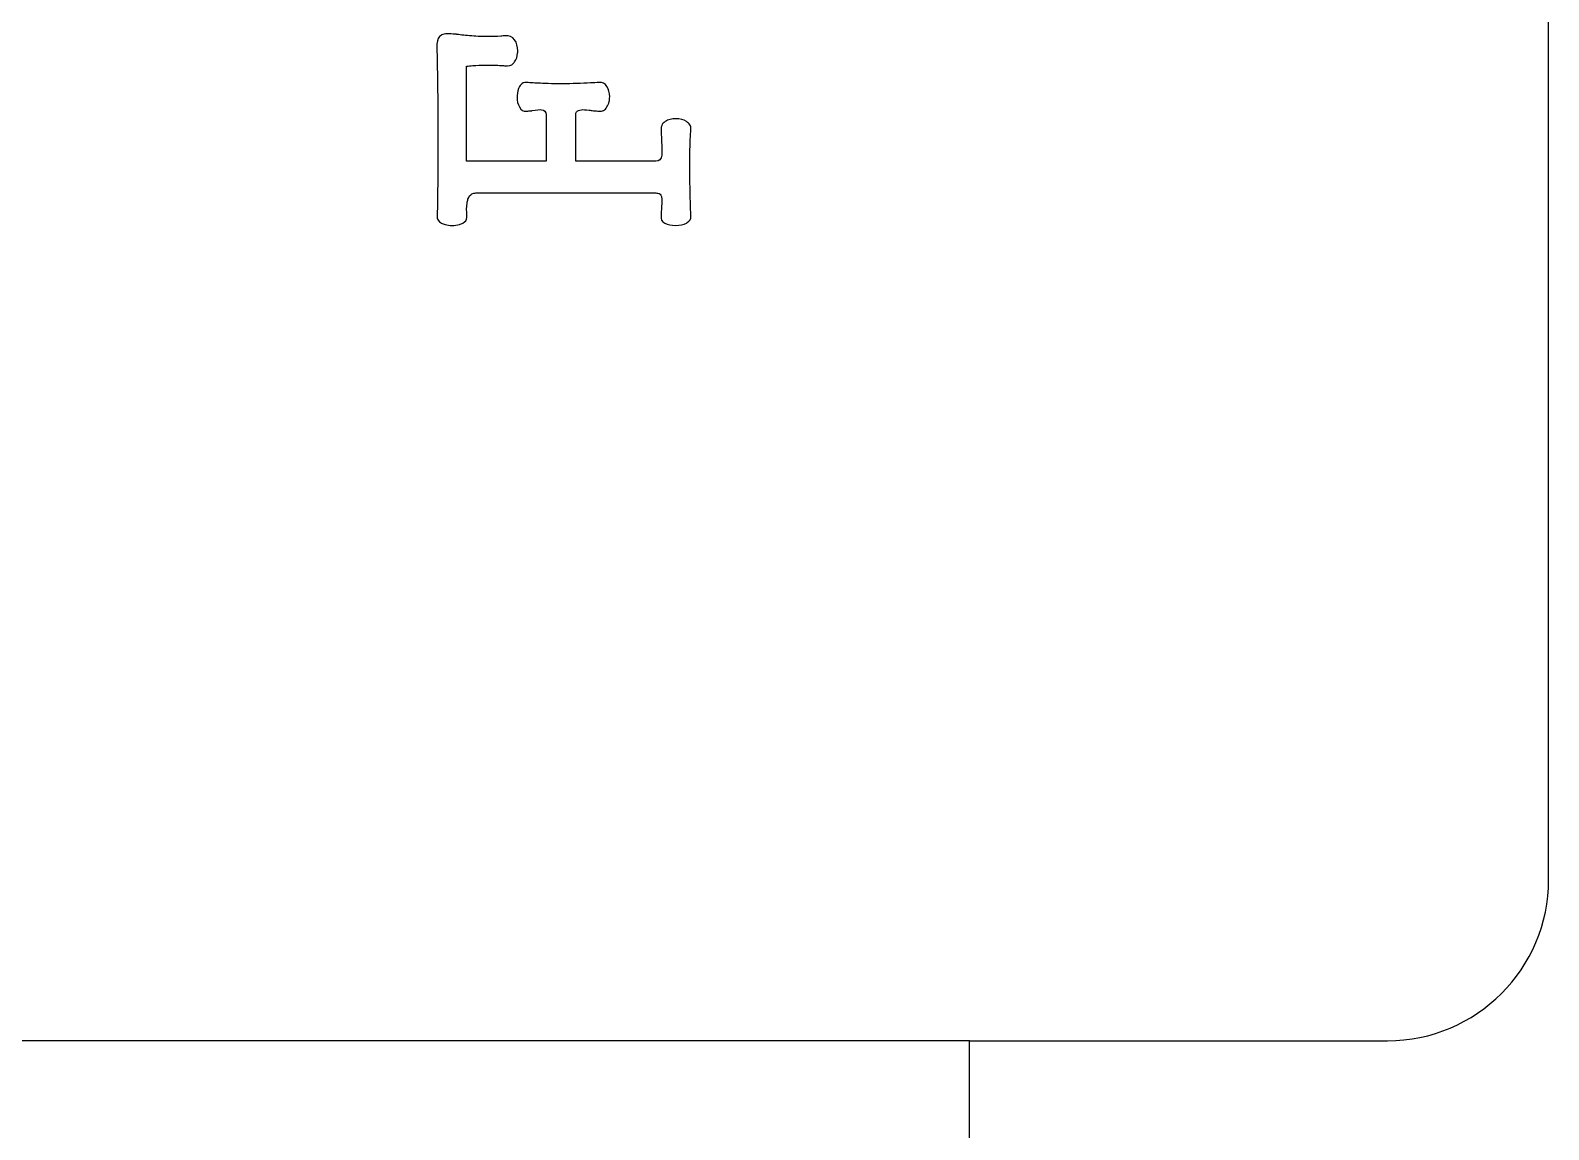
# Model space of a CAD drawing. Header units: millimetres. Extents: x 4 to 406, y 717 to 1158.
# Drawn here: x 330.4 to 405.8, y 933.3 to 987.9 of the extents above; entities that cross this region are included whole.
import ezdxf

# ---------------------------------------------------------------- set-up
doc = ezdxf.new("R2010")
doc.units = ezdxf.units.MM
doc.header["$MEASUREMENT"] = 0
for name, color, linetype, true_color in [('Taglio$2', 5, 'Continuous', 0x0000ff), ('Taglio$3', 18, 'Continuous', 0x000000), ('Taglio$incisione', 3, 'Continuous', 0x00ff00)]:
    doc.layers.add(name, color=color, linetype=linetype, true_color=true_color)

msp = doc.modelspace()

# ---------------------------------------------------------------- linework, layer by layer
at = {"layer": 'Taglio$2'}
msp.add_line((377.045, 937.725), (310.111, 937.725), dxfattribs=at)
at = {"layer": 'Taglio$3'}
for p, q in [((405.792, 945.725), (405.792, 1067.703)), ((377.045, 863.106), (377.045, 937.725)), ((377.045, 937.725), (397.792, 937.725))]:
    msp.add_line(p, q, dxfattribs=at)
msp.add_arc((397.792, 945.725), 8, 270, 0, dxfattribs=at)
at = {"layer": 'Taglio$incisione'}
for p, q in [((352.075, 981.39), (352.075, 986.108)), ((356.021, 983.706), (356.021, 981.39)), ((357.496, 981.39), (357.496, 983.706)), ((356.021, 981.39), (352.075, 981.39)), ((361.476, 981.39), (357.496, 981.39)), ((352.539, 979.812), (361.476, 979.812))]:
    msp.add_line(p, q, dxfattribs=at)
for points, knots in [([(350.823, 987.652), (350.692, 987.582), (350.619, 987.432), (350.6, 987.204), (350.595, 987.132), (350.594, 987.053), (350.6, 986.965)], [380.018058, 380.018058, 380.018058, 380.018058, 381.018058, 381.018058, 381.018058, 382.018058, 382.018058, 382.018058, 382.018058]), ([(352.762, 987.583), (352.609, 987.59), (352.467, 987.599), (352.333, 987.609), (352.045, 987.629), (351.798, 987.655), (351.595, 987.686)], [375.018058, 375.018058, 375.018058, 375.018058, 376.018058, 376.018058, 376.018058, 377.018058, 377.018058, 377.018058, 377.018058]), ([(353.997, 987.617), (353.926, 987.61), (353.85, 987.603), (353.769, 987.598), (353.57, 987.584), (353.338, 987.578), (353.075, 987.579), (352.975, 987.58), (352.871, 987.581), (352.762, 987.583)], [372.018058, 372.018058, 372.018058, 372.018058, 373.018058, 373.018058, 373.018058, 374.018058, 374.018058, 374.018058, 375.018058, 375.018058, 375.018058, 375.018058]), ([(354.608, 986.758), (354.611, 986.793), (354.614, 986.826), (354.614, 986.863), (354.614, 987.091), (354.563, 987.274), (354.46, 987.411)], [369.018058, 369.018058, 369.018058, 369.018058, 370.018058, 370.018058, 370.018058, 371.018058, 371.018058, 371.018058, 371.018058]), ([(352.075, 986.108), (352.175, 986.12), (352.277, 986.129), (352.381, 986.137), (352.575, 986.151), (352.776, 986.159), (352.985, 986.159)], [361.018058, 361.018058, 361.018058, 361.018058, 362.018058, 362.018058, 362.018058, 363.018058, 363.018058, 363.018058, 363.018058]), ([(353.069, 986.161), (353.332, 986.166), (353.575, 986.161), (353.798, 986.143), (353.866, 986.138), (353.933, 986.132), (353.997, 986.125)], [364.018058, 364.018058, 364.018058, 364.018058, 365.018058, 365.018058, 365.018058, 366.018058, 366.018058, 366.018058, 366.018058]), ([(353.997, 986.125), (354.159, 986.097), (354.293, 986.141), (354.399, 986.255), (354.421, 986.278), (354.441, 986.302), (354.46, 986.331)], [366.018058, 366.018058, 366.018058, 366.018058, 367.018058, 367.018058, 367.018058, 368.018058, 368.018058, 368.018058, 368.018058]), ([(355.043, 985.302), (354.928, 985.31), (354.833, 985.27), (354.759, 985.183), (354.738, 985.157), (354.718, 985.129), (354.7, 985.096)], [340.039067, 340.039067, 340.039067, 340.039067, 341.039067, 341.039067, 341.039067, 342.039067, 342.039067, 342.039067, 342.039067]), ([(356.845, 985.234), (356.822, 985.233), (356.799, 985.233), (356.776, 985.233), (356.551, 985.233), (356.335, 985.237), (356.124, 985.243), (355.865, 985.25), (355.616, 985.261), (355.377, 985.277), (355.264, 985.284), (355.152, 985.292), (355.043, 985.302)], [336.039067, 336.039067, 336.039067, 336.039067, 337.039067, 337.039067, 337.039067, 338.039067, 338.039067, 338.039067, 339.039067, 339.039067, 339.039067, 340.039067, 340.039067, 340.039067, 340.039067]), ([(358.663, 985.302), (358.518, 985.291), (358.374, 985.282), (358.229, 985.274), (358.002, 985.261), (357.774, 985.252), (357.546, 985.245), (357.312, 985.238), (357.079, 985.234), (356.845, 985.234)], [333.039067, 333.039067, 333.039067, 333.039067, 334.039067, 334.039067, 334.039067, 335.039067, 335.039067, 335.039067, 336.039067, 336.039067, 336.039067, 336.039067]), ([(354.583, 984.646), (354.582, 984.624), (354.58, 984.604), (354.58, 984.581), (354.58, 984.387), (354.62, 984.221), (354.7, 984.084)], [343.039067, 343.039067, 343.039067, 343.039067, 344.039067, 344.039067, 344.039067, 345.039067, 345.039067, 345.039067, 345.039067]), ([(359.04, 984.084), (359.093, 984.163), (359.129, 984.253), (359.151, 984.352), (359.168, 984.424), (359.178, 984.499), (359.178, 984.581), (359.178, 984.787), (359.132, 984.959), (359.04, 985.096)], [329.039067, 329.039067, 329.039067, 329.039067, 330.039067, 330.039067, 330.039067, 331.039067, 331.039067, 331.039067, 332.039067, 332.039067, 332.039067, 332.039067]), ([(357.496, 983.706), (357.496, 983.756), (357.509, 983.798), (357.533, 983.833), (357.575, 983.894), (357.655, 983.932), (357.771, 983.947)], [322.039067, 322.039067, 322.039067, 322.039067, 323.039067, 323.039067, 323.039067, 324.039067, 324.039067, 324.039067, 324.039067]), ([(357.771, 983.947), (357.853, 983.954), (357.981, 983.948), (358.153, 983.926), (358.219, 983.918), (358.291, 983.908), (358.371, 983.895)], [324.039067, 324.039067, 324.039067, 324.039067, 325.039067, 325.039067, 325.039067, 326.039067, 326.039067, 326.039067, 326.039067]), ([(358.663, 983.878), (358.743, 983.866), (358.815, 983.878), (358.879, 983.913), (358.941, 983.947), (358.995, 984.004), (359.04, 984.084)], [327.039067, 327.039067, 327.039067, 327.039067, 328.039067, 328.039067, 328.039067, 329.039067, 329.039067, 329.039067, 329.039067]), ([(362.986, 983.363), (362.849, 983.454), (362.677, 983.5), (362.471, 983.5), (362.362, 983.5), (362.263, 983.488), (362.175, 983.466), (362.086, 983.443), (362.008, 983.409), (361.939, 983.363), (361.852, 983.307), (361.793, 983.241), (361.76, 983.168), (361.733, 983.107), (361.723, 983.041), (361.734, 982.969)], [434.259176, 434.259176, 434.259176, 434.259176, 435.259176, 435.259176, 435.259176, 436.259176, 436.259176, 436.259176, 437.259176, 437.259176, 437.259176, 438.259176, 438.259176, 438.259176, 439.259176, 439.259176, 439.259176, 439.259176]), ([(361.734, 982.969), (361.739, 982.801), (361.744, 982.633), (361.75, 982.466), (361.75, 982.456), (361.75, 982.446), (361.751, 982.437)], [439.259176, 439.259176, 439.259176, 439.259176, 440.259176, 440.259176, 440.259176, 441.259176, 441.259176, 441.259176, 441.259176]), ([(363.209, 982.969), (363.215, 983.053), (363.197, 983.129), (363.155, 983.198), (363.119, 983.256), (363.068, 983.307), (362.999, 983.354)], [431.259176, 431.259176, 431.259176, 431.259176, 432.259176, 432.259176, 432.259176, 433.259176, 433.259176, 433.259176, 433.259176]), ([(363.158, 981.058), (363.158, 981.088), (363.157, 981.119), (363.157, 981.15), (363.157, 981.371), (363.159, 981.576), (363.161, 981.766), (363.165, 982.026), (363.171, 982.258), (363.179, 982.462), (363.187, 982.656), (363.197, 982.826), (363.209, 982.969)], [427.259176, 427.259176, 427.259176, 427.259176, 428.259176, 428.259176, 428.259176, 429.259176, 429.259176, 429.259176, 430.259176, 430.259176, 430.259176, 431.259176, 431.259176, 431.259176, 431.259176]), ([(361.751, 982.437), (361.771, 982.111), (361.778, 981.877), (361.771, 981.732), (361.77, 981.714), (361.769, 981.697), (361.768, 981.682)], [311.818631, 311.818631, 311.818631, 311.818631, 312.818631, 312.818631, 312.818631, 313.818631, 313.818631, 313.818631, 313.818631]), ([(363.201, 978.878), (363.192, 979.123), (363.184, 979.368), (363.178, 979.613), (363.172, 979.856), (363.167, 980.098), (363.164, 980.34), (363.16, 980.58), (363.158, 980.819), (363.158, 981.058)], [424.259176, 424.259176, 424.259176, 424.259176, 425.259176, 425.259176, 425.259176, 426.259176, 426.259176, 426.259176, 427.259176, 427.259176, 427.259176, 427.259176]), ([(352.092, 978.663), (352.069, 978.921), (352.07, 979.132), (352.095, 979.3), (352.106, 979.377), (352.122, 979.445), (352.144, 979.503)], [398.321637, 398.321637, 398.321637, 398.321637, 399.321638, 399.321638, 399.321638, 400.321637, 400.321637, 400.321637, 400.321637]), ([(352.144, 979.503), (352.186, 979.629), (352.252, 979.716), (352.341, 979.765), (352.398, 979.796), (352.463, 979.812), (352.539, 979.812)], [400.321637, 400.321637, 400.321637, 400.321637, 401.321637, 401.321637, 401.321637, 402.321637, 402.321637, 402.321637, 402.321637]), ([(361.476, 979.812), (361.508, 979.812), (361.536, 979.809), (361.563, 979.804), (361.661, 979.785), (361.724, 979.73), (361.751, 979.64), (361.753, 979.631), (361.756, 979.62), (361.758, 979.609), (361.773, 979.52), (361.771, 979.365), (361.751, 979.143)], [411.259177, 411.259177, 411.259177, 411.259177, 412.259177, 412.259177, 412.259177, 413.259177, 413.259177, 413.259177, 414.259177, 414.259177, 414.259177, 415.259176, 415.259176, 415.259176, 415.259176]), ([(361.751, 979.143), (361.748, 979.066), (361.745, 978.989), (361.742, 978.912), (361.739, 978.829), (361.736, 978.746), (361.734, 978.663)], [415.259176, 415.259176, 415.259176, 415.259176, 416.259176, 416.259176, 416.259176, 417.259176, 417.259176, 417.259176, 417.259176]), ([(350.823, 978.319), (350.879, 978.286), (350.945, 978.262), (351.015, 978.243), (351.115, 978.215), (351.227, 978.199), (351.355, 978.199), (351.488, 978.199), (351.608, 978.218), (351.718, 978.252), (351.777, 978.27), (351.834, 978.291), (351.887, 978.319), (352.011, 978.386), (352.078, 978.477), (352.091, 978.591), (352.093, 978.614), (352.094, 978.638), (352.092, 978.663)], [392.321637, 392.321637, 392.321637, 392.321637, 393.321637, 393.321637, 393.321637, 394.321637, 394.321637, 394.321637, 395.321637, 395.321637, 395.321637, 396.321637, 396.321637, 396.321637, 397.321638, 397.321638, 397.321638, 398.321637, 398.321637, 398.321637, 398.321637]), ([(362.986, 978.319), (363, 978.327), (363.013, 978.334), (363.025, 978.342), (363.157, 978.42), (363.219, 978.526), (363.209, 978.663)], [421.259176, 421.259176, 421.259176, 421.259176, 422.259177, 422.259177, 422.259177, 423.259176, 423.259176, 423.259176, 423.259176]), ([(361.922, 978.319), (362.06, 978.24), (362.237, 978.199), (362.455, 978.199), (362.672, 978.199), (362.849, 978.24), (362.986, 978.319)], [418.259176, 418.259176, 418.259176, 418.259176, 420.259177, 420.259177, 420.259177, 421.259176, 421.259176, 421.259176, 421.259176])]:
    msp.add_open_spline(points, degree=3, knots=knots, dxfattribs=at)
for points in [[(350.852, 987.665), (350.842, 987.661), (350.831, 987.657), (350.823, 987.652)], [(351.538, 987.692), (351.199, 987.727), (350.971, 987.718), (350.852, 987.665)], [(351.595, 987.686), (351.575, 987.688), (351.557, 987.69), (351.538, 987.692)], [(354.46, 987.411), (354.346, 987.572), (354.191, 987.64), (353.997, 987.617)], [(354.46, 986.331), (354.546, 986.445), (354.593, 986.589), (354.608, 986.758)], [(352.985, 986.159), (353.013, 986.16), (353.04, 986.16), (353.069, 986.161)], [(359.04, 985.096), (358.949, 985.244), (358.823, 985.313), (358.663, 985.302)], [(354.7, 985.096), (354.629, 984.973), (354.591, 984.823), (354.583, 984.646)], [(354.7, 984.084), (354.78, 983.923), (354.895, 983.855), (355.043, 983.878)], [(355.043, 983.878), (355.129, 983.883), (355.215, 983.889), (355.3, 983.895)], [(355.3, 983.895), (355.31, 983.897), (355.32, 983.898), (355.33, 983.9)], [(355.33, 983.9), (355.554, 983.942), (355.71, 983.957), (355.798, 983.947)], [(355.798, 983.947), (355.947, 983.923), (356.021, 983.843), (356.021, 983.706)], [(358.371, 983.895), (358.468, 983.889), (358.566, 983.883), (358.663, 983.878)], [(362.999, 983.354), (362.994, 983.357), (362.991, 983.36), (362.986, 983.363)], [(361.768, 981.682), (361.734, 981.487), (361.637, 981.39), (361.476, 981.39)], [(350.615, 978.642), (350.602, 978.503), (350.67, 978.395), (350.823, 978.319)], [(350.617, 978.663), (350.616, 978.655), (350.616, 978.649), (350.615, 978.642)], [(361.734, 978.663), (361.699, 978.514), (361.762, 978.399), (361.922, 978.319)], [(363.209, 978.663), (363.206, 978.734), (363.204, 978.806), (363.201, 978.878)]]:
    msp.add_open_spline(points, degree=3, dxfattribs=at)
msp.add_rational_spline([(350.6, 986.965), (350.663, 984.198), (350.669, 981.43), (350.617, 978.663)], [0.999999999796, 0.999857335824, 0.999857335858, 0.999999999898], degree=3, dxfattribs=at)

doc.saveas('drawing.dxf')
